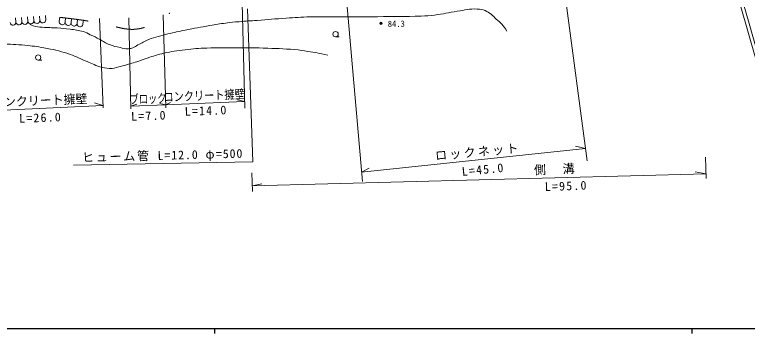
# Model space of a CAD drawing. Units: millimetres, scale not verified. Extents: x 40000 to 680000, y 20000 to 380000.
# Drawn here: x 126147 to 279611, y 204000 to 270744 of the extents above; entities that cross this region are included whole.
import ezdxf
from ezdxf.enums import TextEntityAlignment as Align

# ---------------------------------------------------------------- set-up
doc = ezdxf.new("R2010")
doc.units = ezdxf.units.MM
doc.header["$LTSCALE"] = 1000
doc.header["$PDMODE"] = 32
doc.header["$PDSIZE"] = 500
doc.linetypes.add('DASHED_SPACED', pattern=[12, 6, -6])
doc.layers.add('M-TTL-BAND', color=7, linetype='Continuous', lineweight=25)
doc.layers.add('M-WORK', color=1, linetype='Continuous', lineweight=13)
doc.styles.add('ＭＳ ゴシック', font='')
doc.styles.get('ＭＳ ゴシック').set_extended_font_data('MS Gothic')

msp = doc.modelspace()

# ---------------------------------------------------------------- linework, layer by layer
at = {"layer": 'M-TTL-BAND'}
for p, q in [((40000, 205000), (579000, 205000)), ((168000, 205000), (168000, 204000)), ((268000, 205000), (268000, 204000))]:
    msp.add_line(p, q, dxfattribs=at)
at = {"layer": 'M-WORK'}
for p, q in [((246063, 240100), (240608, 281229)), ((195629, 274063), (198974, 235798)), ((174342, 251148), (173783, 273125)), ((127672, 269284), (127601, 270156)), ((128918, 269385), (128847, 270257)), ((130164, 269486), (130093, 270358)), ((131410, 269587), (131339, 270459)), ((132656, 269688), (132585, 270560)), ((135488, 269315), (135583, 270185)), ((157832, 251206), (157258, 270676)), ((126426, 269183), (126356, 270055)), ((136731, 269179), (136826, 270048)), ((137973, 269043), (138068, 269912)), ((139216, 268906), (139311, 269776)), ((140458, 268770), (140554, 269640)), ((144663, 251249), (143938, 269942)), ((150034, 270088), (150510, 251031)), ((193383, 266097), (194133, 266126)), ((131089, 261213), (131839, 261242)), ((271009, 236399), (270834, 240927)), ((175814, 237605), (175965, 233728)), ((175919, 234906), (177936, 235316))]:
    msp.add_line(p, q, dxfattribs=at)
for points in [[(282319, 258291), (277850, 273900), (276066, 280126), (275536, 281642), (274891, 282681), (274160, 283451), (273239, 284116), (271102, 284953), (268501, 285916), (260793, 284456), (253227, 283099), (247701, 282135), (242551, 281452), (237422, 280866), (230223, 280006), (222236, 278898), (212201, 277590), (203991, 276595), (195318, 275702), (184598, 274585), (173864, 273839)], [(173974, 274232), (177955, 274693), (186689, 275483), (195751, 276318), (206490, 277581), (216407, 278812), (226925, 280163), (235901, 281333), (245074, 282438), (251610, 283562), (262685, 285491), (268521, 286564), (272719, 284961), (273974, 284429), (275323, 283320), (276175, 281914), (276643, 280457), (277479, 277611), (280002, 268923), (282588, 259771)], [(174906, 271931), (176016, 239896), (138455, 239208)], [(120744, 251036), (119330, 250521), (144645, 251720), (142886, 252305)], [(151758, 252011), (150496, 251559), (157811, 251891), (156526, 252131)], [(158776, 252315), (157811, 251891), (174306, 252555), (172795, 252895)], [(200434, 238605), (198800, 237790), (245715, 242727), (243639, 243218)], [(175919, 234906), (270971, 237377), (268668, 237832)]]:
    msp.add_lwpolyline(points, dxfattribs=at)
for centre, radius in [((202851, 268938), 150), ((202851, 268938), 75), ((193361, 266659), 562), ((131067, 261775), 562)]:
    msp.add_circle(centre, radius, dxfattribs=at)
for centre, start, end in [((125803, 269133), 184.63434, 4.63434), ((127049, 269234), 184.63434, 4.63434), ((128295, 269335), 184.63434, 4.63434), ((129541, 269436), 184.63434, 4.63434), ((130787, 269537), 184.63434, 4.63434), ((132033, 269638), 184.63434, 4.63434), ((136109, 269247), 173.74854, 353.74854), ((137352, 269111), 173.74854, 353.74854), ((138594, 268975), 173.74854, 353.74854), ((139837, 268838), 173.74854, 353.74854)]:
    msp.add_arc(centre, 625, start, end, dxfattribs=at)
for points, knots in [([(129369, 268689), (129655, 268522), (129772, 268481), (130042, 268377), (130740, 268108), (131195, 268187), (131939, 268112), (133159, 267988), (133851, 268042), (135073, 267959), (136119, 267888), (136705, 267843), (137744, 267708), (138825, 267567), (139442, 267506), (140489, 267201), (141105, 267022), (141414, 266819), (141997, 266550), (142780, 266189), (143207, 265962), (143971, 265563), (144768, 265145), (145158, 264792), (145997, 264464), (146838, 264134), (147346, 264050), (148229, 263857), (148905, 263710), (149290, 263575), (149981, 263603), (150352, 263617), (150559, 263686), (150908, 263816), (151353, 263982), (151560, 264171), (151982, 264390), (152842, 264836), (153306, 265125), (154196, 265508), (154967, 265838), (155430, 265943), (156234, 266183), (156999, 266412), (157436, 266510), (158213, 266695), (159626, 267031), (160420, 267209), (161843, 267497), (163869, 267906), (165010, 268104), (167046, 268457), (168333, 268679), (169052, 268819), (170347, 268988), (171442, 269130), (172059, 269179), (173158, 269274), (174633, 269401), (175461, 269440), (176937, 269549), (179305, 269726), (180629, 269851), (182998, 270010), (184958, 270141), (186056, 270224), (188019, 270277), (190531, 270346), (191940, 270279), (194453, 270285), (197447, 270292), (199124, 270284), (202119, 270316), (205707, 270354), (207721, 270275), (211305, 270454), (212399, 270509), (213016, 270515), (214103, 270659), (215970, 270907), (216995, 271191), (218861, 271449), (220493, 271674), (221406, 272015), (223051, 271925), (223711, 271889), (224105, 271862), (224711, 271600), (225230, 271376), (225495, 271185), (225945, 270842), (226407, 270489), (226603, 270218), (227027, 269819), (227483, 269391), (227779, 269190), (228198, 268725), (228660, 268214), (228801, 267986), (229242, 267304)], [0, 0, 0, 0, 1, 1, 1, 2, 2, 2, 3, 3, 3, 4, 4, 4, 5, 5, 5, 6, 6, 6, 7, 7, 7, 8, 8, 8, 9, 9, 9, 10, 10, 10, 11, 11, 11, 12, 12, 12, 13, 13, 13, 14, 14, 14, 15, 15, 15, 16, 16, 16, 17, 17, 17, 18, 18, 18, 19, 19, 19, 20, 20, 20, 21, 21, 21, 22, 22, 22, 23, 23, 23, 24, 24, 24, 25, 25, 25, 26, 26, 26, 27, 27, 27, 28, 28, 28, 29, 29, 29, 30, 30, 30, 31, 31, 31, 32, 32, 32, 33, 33, 33, 33]), ([(97711, 268933), (98628, 268602), (98885, 268506), (99621, 268190), (100445, 267836), (100928, 267667), (101691, 267196), (102149, 266913), (102353, 266677), (102777, 266346), (103188, 266025), (103386, 265798), (103830, 265526), (104204, 265299), (104429, 265192), (104838, 265039), (105385, 264834), (105708, 264753), (106283, 264654), (107055, 264521), (107496, 264478), (108279, 264463), (108669, 264455), (108888, 264470), (109278, 264480), (110755, 264516), (111581, 264560), (113058, 264594), (114967, 264638), (116036, 264683), (117946, 264687), (120062, 264690), (121249, 264687), (123364, 264612), (125297, 264543), (126383, 264516), (128309, 264336), (129867, 264190), (130740, 264075), (132280, 263796), (134257, 263439), (135366, 263203), (137278, 262587), (138752, 262112), (139514, 261671), (140948, 261085), (142131, 260601), (142753, 260211), (143979, 259848), (144750, 259619), (145204, 259525), (146008, 259491), (146787, 259458), (147220, 259623), (147980, 259793), (148598, 259931), (148936, 260045), (149544, 260225), (150718, 260571), (151381, 260750), (152539, 261147), (153283, 261402), (153683, 261592), (154432, 261833), (155565, 262198), (156203, 262404), (157367, 262656), (159097, 263032), (160077, 263212), (161836, 263410), (163620, 263611), (164626, 263672), (166419, 263749), (168646, 263844), (169896, 263829), (172124, 263825), (174507, 263821), (175841, 263807), (178223, 263739), (180806, 263666), (182256, 263632), (184831, 263415), (185900, 263324), (186493, 263213), (187554, 263052), (189213, 262802), (189758, 262676), (191777, 262265)], [0, 0, 0, 0, 1, 1, 1, 2, 2, 2, 3, 3, 3, 4, 4, 4, 5, 5, 5, 6, 6, 6, 7, 7, 7, 8, 8, 8, 9, 9, 9, 10, 10, 10, 11, 11, 11, 12, 12, 12, 13, 13, 13, 14, 14, 14, 15, 15, 15, 16, 16, 16, 17, 17, 17, 18, 18, 18, 19, 19, 19, 20, 20, 20, 21, 21, 21, 22, 22, 22, 23, 23, 23, 24, 24, 24, 25, 25, 25, 26, 26, 26, 27, 27, 27, 28, 28, 28, 29, 29, 29, 29])]:
    msp.add_open_spline(points, degree=3, knots=knots, dxfattribs=at)
at = {"layer": 'M-WORK', "linetype": 'DASHED_SPACED'}
msp.add_open_spline([(135583, 270185), (138602, 269826), (139418, 269754), (141856, 269342), (143166, 269122), (143905, 269019), (145202, 268730), (146098, 268531), (146585, 268359), (147481, 268158), (148351, 267962), (148836, 267815), (149723, 267729), (150563, 267647), (151048, 267626), (151883, 267748), (152583, 267850), (152976, 267944), (153640, 268187), (154929, 268658), (155698, 268875), (156841, 269633), (157595, 270133), (157888, 270359), (158656, 271074)], degree=3, knots=[0, 0, 0, 0, 1, 1, 1, 2, 2, 2, 3, 3, 3, 4, 4, 4, 5, 5, 5, 6, 6, 6, 7, 7, 7, 8, 8, 8, 8], dxfattribs=at)
at = {"layer": 'M-WORK'}
msp.add_point((202851, 268938), dxfattribs=at)

# ---------------------------------------------------------------- texts
at = {"layer": 'M-WORK', "style": 'ＭＳ ゴシック'}
for s, height, rotation, p in [('84.3', 1320, 0.548, (206091, 268840)), ('コンクリート擁壁', 1833, 2.22, (131391, 252751))]:
    msp.add_text(s, height=height, rotation=rotation, dxfattribs=at).set_placement(p, align=Align.MIDDLE_CENTER)
for s, width, p in [('コンクリート擁壁', 0.85, (165827, 253791)), ('ブロック', 0.75, (154079, 253122))]:
    msp.add_text(s, height=1833, rotation=2.22, dxfattribs=dict(at, width=width)).set_placement(p, align=Align.MIDDLE_CENTER)
at = {"layer": 'M-WORK', "char_height": 1833, "attachment_point": 5, "style": 'ＭＳ ゴシック'}
for s, insert, rotation in [('\\T1.2;L=14.0', (166247, 250624), 2.22), ('\\T1.2;L=26.0', (131565, 249153), 2.22), ('\\T1.2;L=7.0', (154261, 249561), 2.22), ('\\T1.15;ヒューム管\\~L=12.0\\~φ=500', (157162, 241016), 1.504), ('\\T1.2;ロックネット', (223190, 241919), 5.351), ('\\T1.2;L=45.0', (224274, 238297), 5.668), ('\\T2.4;側溝', (240924, 238321), 2.22), ('\\T1.2;L=95.0', (241668, 234853), 2.22)]:
    msp.add_mtext(s, dxfattribs=dict(at, insert=insert, rotation=rotation))

doc.saveas('drawing.dxf')
